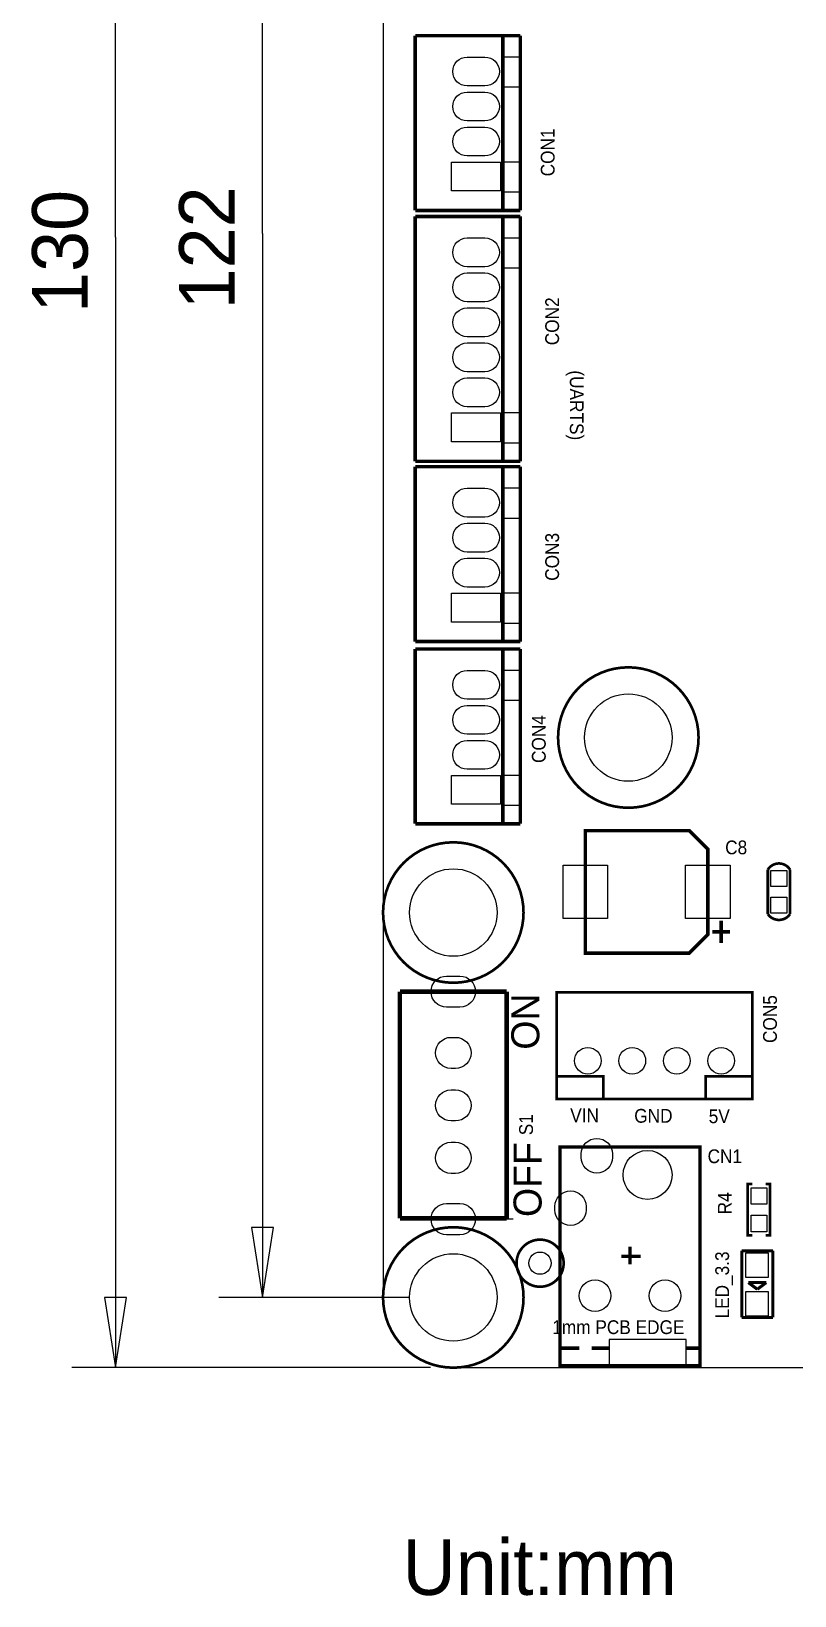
# Model space of a CAD drawing. Extents: x -40 to 180, y -13 to 152.
# Drawn here: x -20.1 to 23.5, y -13 to 76.4 of the extents above; entities that cross this region are included whole.
import ezdxf

# ---------------------------------------------------------------- set-up
doc = ezdxf.new("R2010")
doc.units = 0
for name, color, linetype in [('BG_ASSEMBLY_NOTES', 2, 'CONTINUOUS'), ('BG_OUTLINE', 3, 'CONTINUOUS'), ('BG_SILKSCREEN_TOP', 1, 'CONTINUOUS'), ('PG_SILKSCREEN_TOP', 11, 'CONTINUOUS'), ('PIN_TOP', 12, 'CONTINUOUS'), ('RD_SILKSCREEN_TOP', 13, 'CONTINUOUS')]:
    doc.layers.add(name, color=color, linetype=linetype)

msp = doc.modelspace()

# ---------------------------------------------------------------- linework, layer by layer
at = {"layer": 'BG_ASSEMBLY_NOTES'}
for points in [[(-15.3, 64.6), (-15.3, 130)], [(-6.9, 64.8), (-6.9, 126)], [(-15.3, 64.6), (-15.3, 0)], [(-6.9, 64.8), (-6.9, 4)], [(1.5, 4), (-9.4, 4)], [(2.7, 0), (-17.8, 0)]]:
    msp.add_lwpolyline(points, dxfattribs=at)
for points in [[(-7.525, 8), (-6.9, 4), (-6.275, 8)], [(-15.925, 4), (-15.3, 0), (-14.675, 4)]]:
    msp.add_lwpolyline(points, close=True, dxfattribs=at)
at = {"layer": 'BG_OUTLINE'}
msp.add_lwpolyline([(4, 0), (175.9999, 0, 0.414214), (179.9999, 4), (179.9999, 126, 0.414214), (175.9999, 130), (4, 130, 0.414214), (0, 126), (0, 4, 0.414215)], format="xyb", close=True, dxfattribs=at)
at = {"layer": 'BG_SILKSCREEN_TOP', "const_width": 0.1778}
for points in [[(20.4807, 6.6662), (21.3697, 6.6662)], [(20.4807, 6.6662), (20.4807, 2.8562)], [(21.3697, 6.6662), (22.2587, 6.6662)], [(22.2587, 6.6662), (22.2587, 2.8562)], [(20.8617, 4.8501), (21.8777, 4.8501)], [(20.8617, 4.8501), (21.3697, 4.4691)], [(21.8777, 4.8501), (21.3697, 4.4691)], [(20.4807, 2.8562), (22.2587, 2.8562)]]:
    msp.add_lwpolyline(points, dxfattribs=at)
at = {"layer": 'PG_SILKSCREEN_TOP'}
for points, const_width in [([(1.826, 66.1231), (1.826, 76.1165)], 0.1999), ([(1.826, 76.1165), (7.826, 76.1165)], 0.1999), ([(6.826, 66.1231), (6.826, 76.1165)], 0.1999), ([(7.826, 66.1231), (7.826, 76.1165)], 0.1999), ([(1.826, 66.1231), (7.826, 66.1231)], 0.1999), ([(1.826, 51.7882), (1.8263, 61.9178), (1.826, 65.7816)], 0.1999), ([(1.826, 65.7816), (7.826, 65.7816)], 0.1999), ([(6.826, 51.7882), (6.826, 65.7816)], 0.1999), ([(7.826, 51.7882), (7.826, 65.7816)], 0.1999), ([(1.826, 51.7882), (7.826, 51.7882)], 0.1999), ([(1.826, 41.4851), (1.826, 51.4785)], 0.1999), ([(1.826, 51.4785), (7.826, 51.4785)], 0.1999), ([(6.826, 41.4851), (6.826, 51.4785)], 0.1999), ([(7.826, 41.4851), (7.826, 51.4785)], 0.1999), ([(1.826, 41.4851), (7.826, 41.4851)], 0.1999), ([(1.826, 31.0711), (1.826, 41.0645)], 0.1999), ([(1.826, 41.0645), (7.826, 41.0645)], 0.1999), ([(6.826, 31.0711), (6.826, 41.0645)], 0.1999), ([(7.826, 31.0711), (7.826, 41.0645)], 0.1999), ([(1.826, 31.0711), (7.826, 31.0711)], 0.1999), ([(19.3065, 25.5295), (19.3065, 24.2595)], 0.2032), ([(19.8145, 24.8945), (18.7985, 24.8945)], 0.2032), ([(0.952, 21.477), (0.952, 8.523)], 0.254), ([(0.952, 21.477), (7.048, 21.477)], 0.254), ([(7.048, 21.477), (7.048, 8.523)], 0.254), ([(12.5755, 15.3695), (12.5755, 16.6395), (9.9085, 16.6395)], 0.1524), ([(18.4175, 15.3695), (18.4175, 16.6395), (21.0845, 16.6395)], 0.1524), ([(21.082, 10.4775), (20.828, 10.4775), (20.828, 7.5565), (21.082, 7.5565)], 0.1524), ([(21.844, 10.4775), (22.098, 10.4775), (22.098, 7.5565), (21.844, 7.5565)], 0.1524), ([(0.952, 8.523), (7.048, 8.523)], 0.254), ([(13.5994, 6.3525), (14.6995, 6.3525)], 0.1999), ([(14.0995, 6.9024), (14.0995, 5.9025)], 0.1999), ([(10.1996, 1.1026), (11.1996, 1.1026)], 0.1999), ([(11.8996, 1.1026), (12.8996, 1.1026)], 0.1999), ([(17.2994, 1.1026), (18.0995, 1.1026)], 0.1999)]:
    msp.add_lwpolyline(points, dxfattribs=dict(at, const_width=const_width))
for points in [[(6.8011, 73.1841), (7.8011, 73.1841), (7.8011, 74.8841), (6.8011, 74.8841)], [(6.8011, 67.1841), (7.8011, 67.1841), (7.8011, 68.8841), (6.8011, 68.8841)], [(6.8011, 62.8492), (7.8011, 62.8492), (7.8011, 64.5492), (6.8011, 64.5492)], [(6.8011, 52.8492), (7.8011, 52.8492), (7.8011, 54.5492), (6.8011, 54.5492)], [(6.8011, 48.5461), (7.8011, 48.5461), (7.8011, 50.2461), (6.8011, 50.2461)], [(6.8011, 42.5461), (7.8011, 42.5461), (7.8011, 44.2461), (6.8011, 44.2461)], [(6.8011, 38.1321), (7.8011, 38.1321), (7.8011, 39.8321), (6.8011, 39.8321)], [(6.8011, 32.1321), (7.8011, 32.1321), (7.8011, 33.8321), (6.8011, 33.8321)], [(12.8996, 0.1026), (17.2994, 0.1026), (17.2994, 1.6025), (12.8996, 1.6025)]]:
    msp.add_lwpolyline(points, close=True, dxfattribs=at)
at = {"layer": 'PG_SILKSCREEN_TOP', "const_width": 0.1524}
for points in [[(18.0132, 35.9999, 1), (9.9868, 35.9999, 1)], [(8.0132, 25.9999, 1), (-0.01322, 25.99989, 1)], [(23.241, 28.448), (23.241, 25.908, -0.520877), (21.971, 25.908), (21.971, 28.448, -0.559817)], [(8.0132, 4, 1), (-0.01322, 3.99998, 1)], [(10.3048, 5.9588, 1), (7.61236, 5.95888, 1)]]:
    msp.add_lwpolyline(points, format="xyb", close=True, dxfattribs=at)
at = {"layer": 'PG_SILKSCREEN_TOP'}
for points, const_width in [([(18.5445, 29.6146), (18.5445, 24.7464), (17.4777, 23.6796), (11.5445, 23.6796), (11.5445, 30.6796), (17.4777, 30.6796)], 0.2032), ([(21.0845, 21.4401), (9.9085, 21.4401), (9.9085, 15.3441), (21.0845, 15.3441)], 0.1524), ([(18.0995, 0.1026), (18.0995, 12.6025), (10.0995, 12.6025), (10.0995, 0.1026)], 0.1999)]:
    msp.add_lwpolyline(points, close=True, dxfattribs=dict(at, const_width=const_width))
msp.add_lwpolyline([(6.667, 8.5001), (7.429, 8.4999)], dxfattribs=at)
msp.add_lwpolyline([(6.667, 8.5001), (7.429, 8.4999)], dxfattribs=at)
msp.add_lwpolyline([(6.667, 8.5001), (7.429, 8.4999)], dxfattribs=at)
at = {"layer": 'PIN_TOP'}
for points in [[(4.793, 74.8897), (5.809, 74.8897, -1), (5.809, 73.2387), (4.793, 73.2387, -1)], [(4.793, 72.8897), (5.809, 72.8897, -1), (5.809, 71.2387), (4.793, 71.2387, -1)], [(4.793, 70.8897), (5.809, 70.8897, -1), (5.809, 69.2387), (4.793, 69.2387, -1)], [(4.793, 64.5548), (5.809, 64.5548, -1), (5.809, 62.9038), (4.793, 62.9038, -1)], [(4.793, 62.5548), (5.809, 62.5548, -1), (5.809, 60.9038), (4.793, 60.9038, -1)], [(4.793, 60.5548), (5.809, 60.5548, -1), (5.809, 58.9038), (4.793, 58.9038, -1)], [(4.793, 58.5548), (5.809, 58.5548, -1), (5.809, 56.9038), (4.793, 56.9038, -1)], [(4.793, 56.5548), (5.809, 56.5548, -1), (5.809, 54.9038), (4.793, 54.9038, -1)], [(4.793, 50.2517), (5.809, 50.2517, -1), (5.809, 48.6007), (4.793, 48.6007, -1)], [(4.793, 48.2517), (5.809, 48.2517, -1), (5.809, 46.6007), (4.793, 46.6007, -1)], [(4.793, 46.2517), (5.809, 46.2517, -1), (5.809, 44.6007), (4.793, 44.6007, -1)], [(4.793, 39.8377), (5.809, 39.8377, -1), (5.809, 38.1867), (4.793, 38.1867, -1)], [(4.793, 37.8377), (5.809, 37.8377, -1), (5.809, 36.1867), (4.793, 36.1867, -1)], [(4.793, 35.8377), (5.809, 35.8377, -1), (5.809, 34.1867), (4.793, 34.1867, -1)], [(4.381, 20.588), (3.619, 20.588, -1), (3.619, 22.366), (4.381, 22.366, -1)], [(4.127, 17.0879), (3.873, 17.0879, -1), (3.873, 18.8659), (4.127, 18.8659, -1)], [(4.127, 14.0879), (3.873, 14.0879, -1), (3.873, 15.8659), (4.127, 15.8659, -1)], [(4.127, 11.0879), (3.873, 11.0879, -1), (3.873, 12.8659), (4.127, 12.8659, -1)], [(13.0886, 12.2042), (13.0886, 12.001, -1), (11.3106, 12.001), (11.3106, 12.2042, -1)], [(11.5885, 9.2042), (11.5885, 9.001, -1), (9.8105, 9.001), (9.8105, 9.2042, -1)], [(4.381, 7.588), (3.619, 7.588, -1), (3.619, 9.366), (4.381, 9.366, -1)]]:
    msp.add_lwpolyline(points, format="xyb", close=True, dxfattribs=at)
for points in [[(6.70105, 67.2387), (3.90095, 67.2387), (3.90095, 68.8897), (6.70105, 68.8897)], [(6.70105, 52.9038), (3.90095, 52.9038), (3.90095, 54.5548), (6.70105, 54.5548)], [(6.70105, 42.6007), (3.90095, 42.6007), (3.90095, 44.2517), (6.70105, 44.2517)], [(6.70105, 32.1867), (3.90095, 32.1867), (3.90095, 33.8377), (6.70105, 33.8377)], [(12.8145, 28.7045), (12.8145, 25.6565), (10.2745, 25.6565), (10.2745, 28.7045)], [(19.8145, 28.7045), (19.8145, 25.6565), (17.2745, 25.6565), (17.2745, 28.7045)], [(22.1488, 28.3972), (23.0632, 28.3972), (23.0632, 27.4828), (22.1488, 27.4828)], [(22.1488, 26.8732), (23.0632, 26.8732), (23.0632, 25.9588), (22.1488, 25.9588)], [(21.0185, 10.2743), (21.9075, 10.2743), (21.9075, 9.3345), (21.0185, 9.3345)], [(21.0185, 8.6995), (21.9075, 8.6995), (21.9075, 7.7597), (21.0185, 7.7597)], [(20.7116, 6.5468), (21.9816, 6.5468), (21.9816, 5.1468), (20.7116, 5.1468)], [(20.7116, 4.337), (21.9816, 4.337), (21.9816, 2.937), (20.7116, 2.937)]]:
    msp.add_lwpolyline(points, close=True, dxfattribs=at)
for centre, radius in [((14, 35.9999), 2.5), ((4, 25.9999), 2.5), ((11.6865, 17.5285), 0.762), ((14.2265, 17.5285), 0.762), ((16.7665, 17.5285), 0.762), ((19.3065, 17.5285), 0.762), ((15.0995, 11.0025), 1.397), ((4, 4), 2.5), ((8.9586, 5.9588), 0.635), ((12.0995, 4.1026), 0.9017), ((16.0995, 4.1026), 0.9017)]:
    msp.add_circle(centre, radius, dxfattribs=at)

# ---------------------------------------------------------------- texts
at = {"layer": 'BG_ASSEMBLY_NOTES', "width": 0.992}
for s, p in [('130', (-16.8875, 60.2693)), ('122', (-8.4875, 60.4693))]:
    msp.add_text(s, height=3.175, rotation=90, dxfattribs=at).set_placement(p)
msp.add_text('Unit:mm', height=3.175, dxfattribs=at).set_placement((1.1, -13))
at = {"layer": 'BG_SILKSCREEN_TOP'}
for s, p in [('ON', (8.9154, 18.161)), ('OFF', (9.0424, 8.5979))]:
    msp.add_text(s, height=1.6002, rotation=90, dxfattribs=at).set_placement(p)
at = {"layer": 'PG_SILKSCREEN_TOP', "width": 0.935484}
msp.add_text('(UARTS)', height=0.7874, rotation=270, dxfattribs=at).set_placement((10.6595, 56.9849))
for s, p in [('VIN', (10.6807, 14.0123)), ('GND', (14.3383, 13.9869)), ('5V', (18.5928, 13.9615)), ('1mm PCB EDGE', (9.6545, 1.9075))]:
    msp.add_text(s, height=0.7874, dxfattribs=at).set_placement(p)
at = {"layer": 'RD_SILKSCREEN_TOP', "width": 0.935484}
for s, p in [('CON1', (9.7875, 68.072)), ('CON2', (10.0415, 58.42)), ('CON3', (10.0415, 44.958)), ('CON4', (9.2795, 34.544)), ('CON5', (22.4875, 18.542)), ('S1', (8.5513, 13.2715)), ('R4', (19.9051, 8.7503)), ('LED_3.3', (19.7549, 2.7989))]:
    msp.add_text(s, height=0.7874, rotation=90, dxfattribs=at).set_placement(p)
for s, p in [('C8', (19.5326, 29.3285)), ('CN1', (18.5293, 11.6755))]:
    msp.add_text(s, height=0.7874, dxfattribs=at).set_placement(p)

doc.saveas('drawing.dxf')
